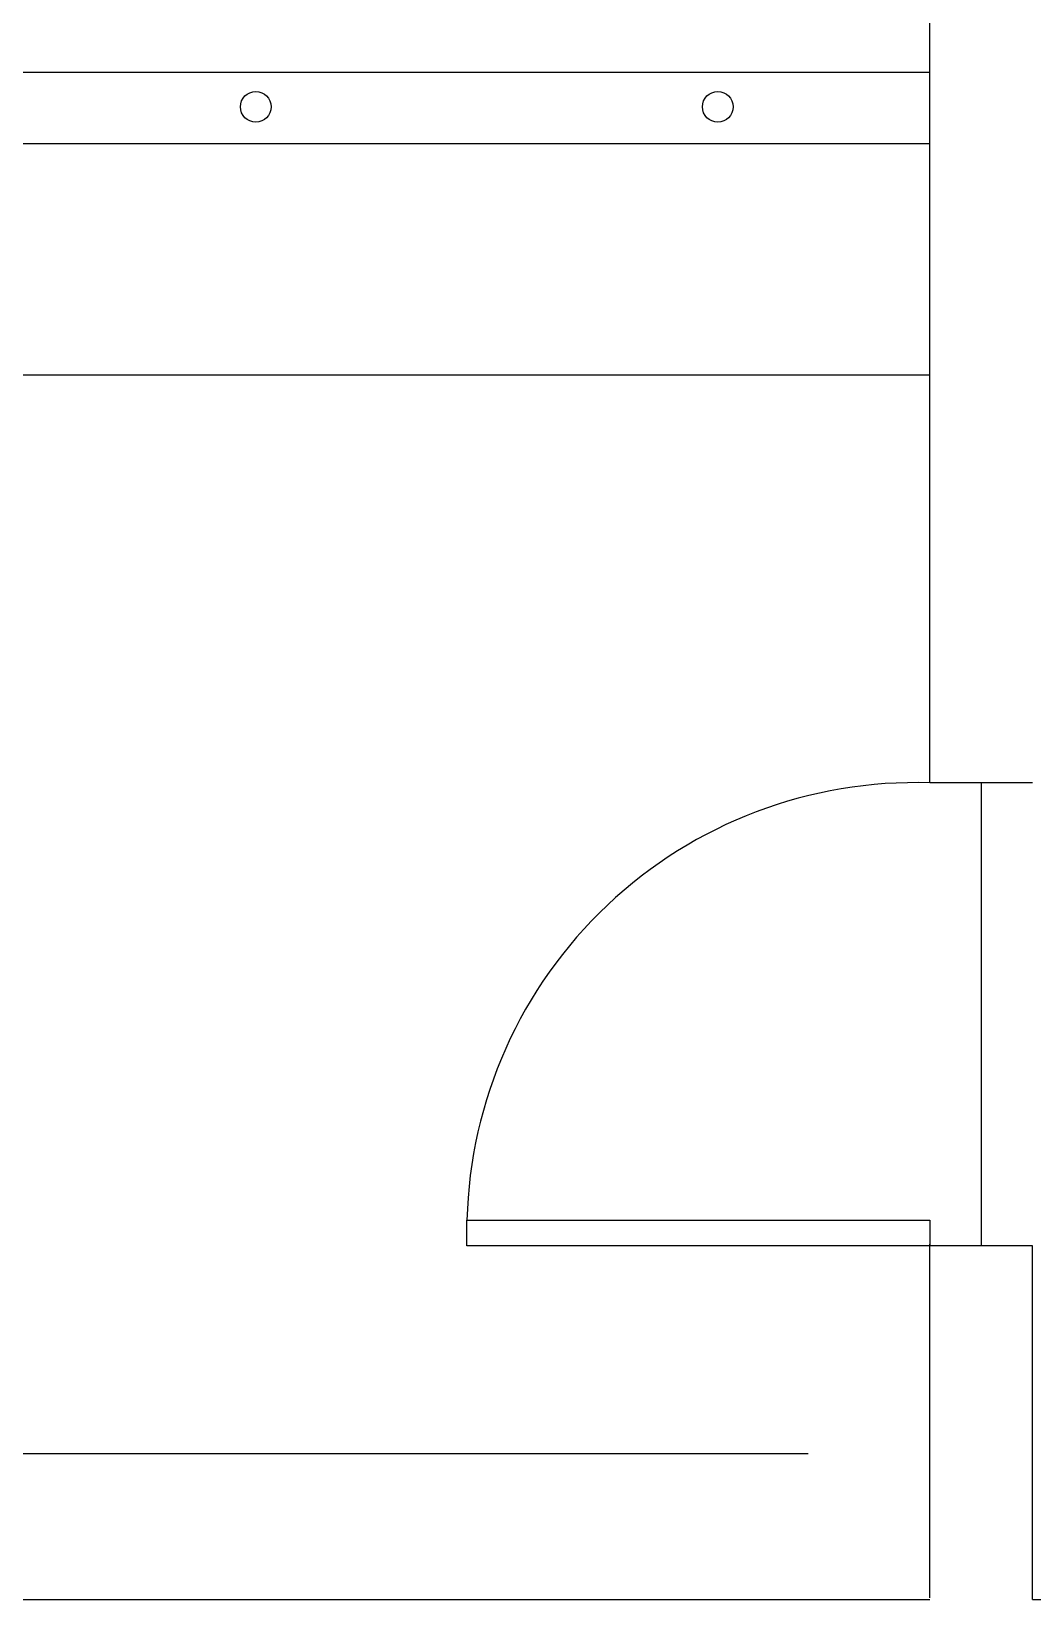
# Model space of a CAD drawing. Header units: millimetres. Extents: x 2148 to 2681, y 758 to 986.
# Drawn here: x 2633.734 to 2634.708, y 950.829 to 952.354 of the extents above; entities that cross this region are included whole.
import ezdxf

# ---------------------------------------------------------------- set-up
doc = ezdxf.new("R2010")
doc.units = ezdxf.units.MM
doc.linetypes.add('CENTER2', pattern=[28.575, 19.05, -3.175, 3.175, -3.175])
for name, color, linetype in [('DR', 7, 'Continuous'), ('ELAYOUT', 4, 'Continuous'), ('HATCH', 8, 'Continuous'), ('S_GRID LINES', 252, 'Continuous')]:
    doc.layers.add(name, color=color, linetype=linetype)

msp = doc.modelspace()

# ---------------------------------------------------------------- linework, layer by layer
at = {"layer": 'DR', "ltscale": 10}
for p, q in [((2634.6079991, 952.2447106, 0), (2633.3329991, 952.2447106, 0)), ((2634.6079991, 952.0197106, 0), (2633.3329991, 952.0197106, 0)), ((2634.657787, 951.6234097, 0), (2634.657787, 951.1734097, 0)), ((2634.157787, 951.1734097, 0), (2634.157787, 951.1984097, 0)), ((2634.157787, 951.1984097, 0), (2634.607787, 951.1984097, 0)), ((2634.607787, 951.1984097, 0), (2634.607787, 951.1734097, 0)), ((2634.607787, 951.1734097, 0), (2634.157787, 951.1734097, 0))]:
    msp.add_line(p, q, dxfattribs=at)
for centre in [(2633.9524317, 952.2806929, 0), (2634.4017158, 952.2806929, 0)]:
    msp.add_circle(centre, 0.0149051, dxfattribs=at)
at = {"layer": 'ELAYOUT', "ltscale": 10}
for p, q in [((2634.6079991, 951.6234097, 0), (2634.6079991, 952.3977853, 0)), ((2634.6079991, 952.3140734, 0), (2631.1028179, 952.3140734, 0)), ((2634.707787, 951.6234097, 0), (2634.607787, 951.6234097, 0)), ((2634.707787, 951.6234097, 0), (2634.607787, 951.6234097, 0)), ((2634.607787, 950.8309361, 0), (2634.607787, 951.1750346, 0)), ((2634.607787, 950.8365734, 0), (2634.607787, 951.1734097, 0)), ((2634.707787, 951.1734097, 0), (2634.607787, 951.1734097, 0)), ((2634.707787, 951.1734097, 0), (2634.607787, 951.1734097, 0)), ((2634.707787, 950.8293112, 0), (2634.707787, 951.1734097, 0)), ((2634.707787, 950.8293112, 0), (2634.707787, 951.1734097, 0)), ((2631.4089329, 950.8293112, 0), (2634.607787, 950.8293112, 0)), ((2634.707787, 950.8293112, 0), (2635.5589329, 950.8293112, 0))]:
    msp.add_line(p, q, dxfattribs=at)
at = {"layer": 'HATCH', "linetype": 'ByBlock', "ltscale": 0.5}
msp.add_line((2634.657787, 951.6234097, 0), (2634.657787, 951.1734097, 0), dxfattribs=at)
msp.add_arc((2634.5938636, 951.1874168, 0), 0.4362151, 88.1708858, 178.5559601, dxfattribs=at)
at = {"layer": 'S_GRID LINES', "linetype": 'CENTER2', "ltscale": 0.2}
msp.add_line((2657.3496173, 950.9709359, 0), (2630.738657, 950.9709359, 0), dxfattribs=at)

doc.saveas('drawing.dxf')
